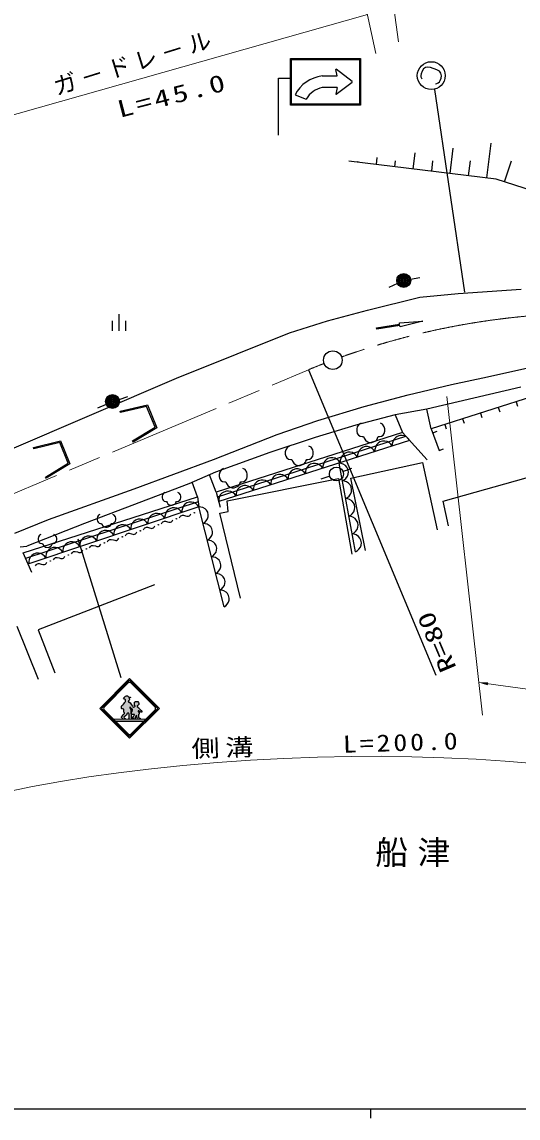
# Model space of a CAD drawing. Units: millimetres, scale not verified. Extents: x 40000 to 680000, y 20000 to 380000.
# Drawn here: x 130754 to 183791, y 204000 to 321329 of the extents above; entities that cross this region are included whole.
import ezdxf
from ezdxf.enums import TextEntityAlignment as Align

# ---------------------------------------------------------------- set-up
doc = ezdxf.new("R2010")
doc.units = ezdxf.units.MM
doc.header["$LTSCALE"] = 1000
doc.linetypes.add('CHAIN', pattern=[18.5, 12, -1.5, 3.5, -1.5])
for name, color, linetype, lineweight in [('M-BGD', 7, 'Continuous', 25), ('M-BGD-HTXT', 7, 'Continuous', 13), ('M-BMK', 2, 'CHAIN', 13), ('M-BMK-SRVR', 3, 'Continuous', 25), ('M-STR-STRC', 7, 'Continuous', 25), ('M-TTL-BAND', 7, 'Continuous', 25)]:
    doc.layers.add(name, color=color, linetype=linetype, lineweight=lineweight)
doc.layers.add('M-BMK-HTXT', color=7, linetype='Continuous')
doc.styles.add('ＭＳ ゴシック', font='')
doc.styles.get('ＭＳ ゴシック').set_extended_font_data('MS Gothic')

# ---------------------------------------------------------------- blocks, each defined once
blk = doc.blocks.new('BUHIN3')
at = {"color": 7, "linetype": 'Continuous', "lineweight": 25}
blk.add_circle((0, 0), 746, dxfattribs=at)
blk = doc.blocks.new('BUHIN12')
at = {"color": 7, "linetype": 'Continuous', "lineweight": 25}
for p, q in [((-738, -88), (-596, 982)), ((-118, -892), (118, 892)), ((690, -278), (831, 793))]:
    blk.add_line(p, q, dxfattribs=at)
blk = doc.blocks.new('BUHIN1')
at = {"color": 7, "linetype": 'Continuous', "lineweight": 25}
for radius in [746, 660, 574, 484, 398, 292, 202, 116, 22.5]:
    blk.add_circle((0, 0), radius, dxfattribs=at)
blk = doc.blocks.new('BUHIN23')
at = {"color": 7, "linetype": 'Continuous', "lineweight": 25}
blk.add_lwpolyline([(-959, -173), (-847, -381), (-698, -547), (-473, -724), (-242, -801), (-3, -832), (294, -779), (506, -666), (697, -513), (846, -268), (922, -61), (959, 173)], dxfattribs=at)
blk = doc.blocks.new('BUHIN24')
at = {"color": 7, "linetype": 'Continuous', "lineweight": 25}
blk.add_lwpolyline([(-50, 963), (-267, 879), (-449, 754), (-651, 555), (-756, 338), (-817, 108), (-801, -191), (-717, -413), (-591, -619), (-369, -796), (-176, -897), (50, -963)], dxfattribs=at)
blk = doc.blocks.new('BUHIN25')
at = {"color": 7, "linetype": 'Continuous', "lineweight": 25}
blk.add_lwpolyline([(-105, 913), (-307, 821), (-472, 691), (-653, 490), (-739, 276), (-783, 54), (-751, -229), (-658, -436), (-525, -625), (-304, -780), (-114, -864), (105, -913)], dxfattribs=at)
blk = doc.blocks.new('BUHIN26')
at = {"color": 7, "linetype": 'Continuous', "lineweight": 25}
blk.add_lwpolyline([(-941, -182), (-829, -385), (-680, -547), (-457, -718), (-228, -791), (7, -819), (299, -762), (507, -649), (692, -496), (835, -253), (908, -49), (941, 182)], dxfattribs=at)
blk = doc.blocks.new('BUHIN79')
at = {"color": 7, "linetype": 'Continuous', "lineweight": 25}
blk.add_line((0, 0), (-88, 492), dxfattribs=at)
blk = doc.blocks.new('BUHIN80')
at = {"color": 7, "linetype": 'Continuous', "lineweight": 25}
blk.add_line((0, 0), (-488, -111), dxfattribs=at)
blk = doc.blocks.new('BUHIN81')
at = {"color": 7, "linetype": 'Continuous', "lineweight": 25}
blk.add_lwpolyline([(997, 194), (900, 77), (829, 17), (734, -23), (631, -27), (556, -16), (349, 68), (196, 136), (87, 162), (10, 162), (-83, 134), (-168, 66), (-269, -52)], dxfattribs=at)
blk.add_circle((-648, -126), 30.5, dxfattribs=at)
blk = doc.blocks.new('BUHIN82')
at = {"color": 7, "linetype": 'Continuous', "lineweight": 25}
blk.add_lwpolyline([(906, -1043), (1152, -955), (1366, -711), (1449, -487), (1479, -257), (1459, -12), (1362, 175), (1207, 317), (976, 400), (865, 415), (792, 606), (700, 830), (493, 1039), (270, 1122), (47, 1151), (-146, 1124), (-392, 1036), (-520, 931), (-599, 791), (-719, 625), (-838, 641), (-1075, 619), (-1262, 523), (-1404, 368), (-1495, 138), (-1525, -93), (-1496, -331), (-1354, -623), (-1139, -772)], dxfattribs=at)
blk = doc.blocks.new('BUHIN83')
at = {"color": 7, "linetype": 'Continuous', "lineweight": 25}
blk.add_lwpolyline([(604, -695), (768, -636), (911, -474), (966, -325), (986, -171), (972, -8), (908, 117), (805, 211), (651, 267), (576, 277), (528, 404), (467, 553), (329, 693), (180, 748), (31, 768), (-97, 749), (-262, 690), (-346, 621), (-399, 527), (-479, 417), (-559, 427), (-717, 413), (-841, 349), (-936, 245), (-997, 92), (-1017, -62), (-998, -221), (-902, -415), (-759, -515)], dxfattribs=at)
blk = doc.blocks.new('filled_arrow')
at = {"color": 0, "linetype": 'Continuous', "lineweight": -2}
blk.add_solid([(7.5, 1.25), (0, 0), (7.5, -1.25)], dxfattribs=at)
blk = doc.blocks.new('BUHIN111')
at = {"color": 7, "linetype": 'Continuous', "lineweight": 25}
blk.add_lwpolyline([(-336, 911), (-491, 922), (-632, 876), (-770, 786), (-888, 653), (-1021, 392), (-1086, 165), (-1047, -124), (-925, -346), (-684, -536), (-29, -869), (279, -958), (497, -942), (736, -820), (912, -606), (1041, -352), (1119, -148), (1110, -17), (1071, 121), (998, 208)], dxfattribs=at)
blk.add_circle((0, 0), 1492, dxfattribs=at)

msp = doc.modelspace()

# ---------------------------------------------------------------- hatches: boundary and pattern name
at = {"layer": 'M-STR-STRC'}
for points in [[(141542, 246717), (141408, 246890), (141411, 246947), (141466, 247021), (141577, 247152), (141712, 247292), (141728, 247332), (141712, 247380), (141660, 247431), (141644, 247786), (141505, 247806), (141433, 247806), (141405, 247834), (141389, 247906), (141389, 248069), (141437, 248161), (141524, 248217), (141616, 248301), (141744, 248468), (141799, 248564), (141835, 248600), (141835, 248707), (141811, 248767), (141747, 248827), (141683, 248847), (141636, 248879), (141624, 248931), (141656, 248990), (141743, 249100), (141831, 249156), (141922, 249196), (142014, 249196), (142082, 249188), (142126, 249132), (142134, 249081), (142178, 249045), (142357, 249037), (142357, 249013), (142301, 248969), (142222, 248913), (142238, 248774), (142230, 248718), (142190, 248682), (142154, 248654), (142146, 248598), (142118, 248582), (142122, 248550), (142166, 248538), (142314, 248431), (142409, 248339), (142481, 248245), (142557, 248101), (142617, 248014), (142677, 247942), (142717, 247982), (142772, 248026), (142808, 248050), (142852, 248074), (142848, 248133), (142788, 248129), (142772, 248153), (142772, 248408), (142796, 248528), (142889, 248580), (143040, 248592), (143132, 248576), (143212, 248496), (143256, 248389), (143240, 248285), (143176, 248189), (143120, 248153), (143077, 248137), (143077, 248054), (143208, 247938), (143252, 247882), (143506, 247613), (143574, 247525), (143570, 247461), (143506, 247437), (143447, 247445), (143303, 247549), (143235, 247589), (143191, 247585), (143175, 247553), (143195, 247521), (143299, 247369), (143299, 247294), (143279, 247246), (143255, 247218), (143203, 247202), (143204, 247082), (143224, 246935), (143248, 246851), (143279, 246823), (143339, 246823), (143399, 246791), (143415, 246747), (143407, 246718), (143052, 246718), (143056, 246755), (143088, 246767), (143092, 246807), (143052, 246883), (143020, 247018), (143012, 247086), (142996, 247114), (142984, 247114), (142964, 247050), (142917, 247006), (142893, 246958), (142865, 246887), (142849, 246835), (142853, 246803), (142869, 246767), (142909, 246739), (142909, 246715), (142745, 246717), (142673, 246779), (142618, 246827), (142610, 246887), (142677, 246994), (142761, 247110), (142789, 247166), (142789, 247214), (142721, 247210), (142697, 247190), (142526, 247185), (142466, 247257), (142474, 247449), (142526, 247536), (142557, 247644), (142573, 247716), (142569, 247756), (142446, 247851), (142346, 247959), (142318, 247991), (142290, 247991), (142278, 247903), (142326, 247827), (142378, 247736), (142410, 247620), (142402, 247480), (142422, 247018), (142426, 246851), (142450, 246819), (142502, 246811), (142578, 246779), (142574, 246717), (142183, 246717), (142183, 246759), (142215, 246787), (142203, 247249), (142167, 247313), (142115, 247365), (142047, 247353), (142011, 247321), (141983, 247265), (141980, 247201), (141916, 247121), (141832, 247046), (141776, 247010), (141693, 246942), (141657, 246902), (141665, 246858), (141753, 246786), (141784, 246766), (141816, 246743), (141816, 246717)], [(140523, 246716), (144012, 246718), (143777, 246482), (140759, 246481)]]:
    msp.add_hatch(color=256, dxfattribs=at).paths.add_polyline_path(points)

# ---------------------------------------------------------------- linework, layer by layer
at = {"layer": 'M-BGD'}
for p, q in [((176525, 305106), (176857, 307833)), ((180463, 304627), (180916, 308344)), ((181448, 304507), (165694, 306426)), ((166678, 306306), (166694, 306430)), ((168648, 306066), (168738, 306810)), ((170617, 305826), (170692, 306446)), ((172586, 305586), (172798, 307321)), ((174556, 305346), (174691, 306462)), ((178494, 304867), (178690, 306477)), ((182360, 304208), (183098, 306460)), ((196037, 299726), (181448, 304507)), ((170891, 293327), (169990, 292892)), ((172303, 293791), (173286, 293975)), ((173298, 291860), (177374, 292270)), ((177374, 292270), (184120, 292732)), ((167685, 290476), (173298, 291860)), ((163420, 289323), (167685, 290476)), ((159371, 288041), (163420, 289323)), ((153758, 285811), (159371, 288041)), ((147291, 283196), (153758, 285811)), ((161396, 284106), (174991, 251395)), ((180510, 283323), (185474, 284430)), ((129159, 275411), (147291, 283196)), ((176689, 282537), (180510, 283323)), ((172046, 281430), (176689, 282537)), ((184084, 282224), (174026, 279891)), ((141139, 280932), (142088, 281249)), ((167331, 280180), (172046, 281430)), ((139744, 280387), (138833, 279975)), ((162403, 278681), (167331, 280180)), ((170664, 279264), (166447, 278153)), ((174026, 279891), (170664, 279264)), ((170664, 279264), (171434, 277371)), ((174505, 277789), (174026, 279891)), ((158046, 277181), (162403, 278681)), ((166447, 278153), (162086, 276843)), ((151224, 274502), (158046, 277181)), ((171434, 277371), (151507, 270998)), ((151649, 270480), (171782, 276988)), ((174075, 274467), (171434, 277371)), ((172200, 276529), (151786, 269980)), ((162086, 276843), (157243, 275247)), ((157243, 275247), (151459, 273139)), ((142760, 271359), (151224, 274502)), ((166406, 264626), (164650, 274107)), ((165075, 273202), (166011, 273554)), ((165904, 272488), (173587, 274159)), ((173587, 274159), (175129, 266964)), ((151459, 273139), (148593, 271893)), ((151507, 270998), (150792, 272849)), ((152689, 270069), (164584, 272457)), ((163662, 272701), (162713, 272385)), ((164584, 272457), (166012, 264355)), ((167471, 264754), (165904, 272488)), ((175799, 270050), (185788, 272838)), ((133581, 268073), (142760, 271359)), ((148593, 271893), (137453, 267648)), ((149525, 270480), (148962, 272054)), ((130898, 264492), (149525, 270480)), ((149596, 269968), (131149, 263908)), ((149525, 270480), (149672, 269425)), ((151507, 270998), (151944, 269405)), ((152788, 268911), (152689, 270069)), ((176367, 267397), (175799, 270050)), ((149672, 269425), (131487, 263339)), ((152357, 258725), (149672, 269425)), ((151901, 268739), (152788, 268911)), ((154117, 259651), (151901, 268739)), ((130010, 266609), (133581, 268073)), ((137453, 267648), (131283, 265226)), ((130557, 265141), (131283, 265226)), ((131806, 262382), (130898, 264492)), ((144907, 261094), (132484, 256254)), ((132524, 250930), (130225, 256617)), ((132484, 256254), (134258, 251656))]:
    msp.add_line(p, q, dxfattribs=at)
msp.add_lwpolyline([(193137, 280315), (191931, 283329), (174505, 277789), (175366, 275463)], dxfattribs=at)
at = {"layer": 'M-BGD-HTXT'}
for p, q in [((169881, 327670), (171009, 319181)), ((166727, 326678), (168585, 317940)), ((120598, 308778), (167702, 322136)), ((176164, 281239), (179978, 247118)), ((179586, 250625), (216680, 245510))]:
    msp.add_line(p, q, dxfattribs=at)
msp.add_lwpolyline([(127924, 238678), (131881, 239491), (134880, 240036), (137888, 240521), (141085, 240970), (144290, 241359), (147965, 241735), (151658, 242052), (155198, 242302), (158749, 242492), (162343, 242630), (165951, 242708), (169180, 242725), (172418, 242682), (175874, 242576), (179329, 242409), (182403, 242209), (185469, 241948)], dxfattribs=at)
at = {"layer": 'M-BMK'}
msp.add_line((72229, 246595), (161396, 284106), dxfattribs=at)
for start, end in [(68.15027, 109.72937), (111.16177, 112.44418)]:
    msp.add_arc((191938, 210166), 80000, start, end, dxfattribs=at)
at = {"layer": 'M-BMK-SRVR'}
msp.add_circle((163993, 285126), 995, dxfattribs=at)
at = {"layer": 'M-STR-STRC'}
for p, q in [((159456, 312421), (159456, 317421)), ((159456, 317421), (166956, 317421)), ((159556, 312521), (159556, 317321)), ((159556, 317321), (166856, 317321)), ((166856, 317321), (166856, 312521)), ((166956, 317421), (166956, 312421)), ((164456, 315546), (164319, 316231)), ((166054, 314955), (164358, 316256)), ((158169, 315297), (159456, 315297)), ((158169, 309220), (158169, 315297)), ((162856, 315546), (164456, 315546)), ((164358, 313586), (166054, 314876)), ((159956, 313521), (161156, 313071)), ((164456, 314296), (162856, 314296)), ((164456, 314296), (164319, 313611)), ((174849, 314104), (178065, 292398)), ((166956, 312421), (159456, 312421)), ((166856, 312521), (159556, 312521)), ((168658, 288588), (171128, 288975)), ((171152, 288826), (168682, 288440)), ((171105, 289123), (173610, 289287)), ((171128, 288975), (171105, 289123)), ((171175, 288678), (171152, 288826)), ((173610, 289287), (171175, 288678)), ((168682, 288440), (168658, 288588)), ((141258, 279664), (144175, 280356)), ((141258, 279664), (144175, 280356)), ((141293, 279518), (141258, 279664)), ((141293, 279518), (141258, 279664)), ((144084, 280181), (141293, 279518)), ((144084, 280181), (141293, 279518)), ((144979, 277961), (144084, 280181)), ((144979, 277961), (144084, 280181)), ((144175, 280356), (145166, 277899)), ((144175, 280356), (145166, 277899)), ((142562, 276487), (144979, 277961)), ((142562, 276487), (144979, 277961)), ((145166, 277899), (142640, 276359)), ((145166, 277899), (142640, 276359)), ((131975, 275788), (134891, 276479)), ((131975, 275788), (134891, 276479)), ((132009, 275642), (131975, 275788)), ((132009, 275642), (131975, 275788)), ((134801, 276304), (132009, 275642)), ((134801, 276304), (132009, 275642)), ((135696, 274084), (134801, 276304)), ((135696, 274084), (134801, 276304)), ((134891, 276479), (135882, 274022)), ((134891, 276479), (135882, 274022)), ((142562, 276487), (142640, 276359)), ((142640, 276359), (142562, 276487)), ((133279, 272611), (135696, 274084)), ((133279, 272611), (135696, 274084)), ((135882, 274022), (133357, 272482)), ((135882, 274022), (133357, 272482)), ((133279, 272611), (133357, 272482)), ((133357, 272482), (133279, 272611)), ((136742, 266018), (141334, 251151)), ((142266, 251043), (139085, 247836)), ((139265, 247836), (142266, 250862)), ((142126, 250581), (139542, 247975)), ((142266, 251043), (145445, 247836)), ((142266, 250862), (145265, 247836)), ((144989, 247975), (142405, 250581)), ((141624, 248931), (141656, 248990)), ((141636, 248879), (141624, 248931)), ((141684, 248847), (141636, 248879)), ((141656, 248990), (141743, 249100)), ((141747, 248827), (141684, 248847)), ((141743, 249100), (141831, 249156)), ((141811, 248767), (141747, 248827)), ((141835, 248708), (141811, 248767)), ((141831, 249156), (141923, 249196)), ((141923, 249196), (142014, 249196)), ((142014, 249196), (142082, 249188)), ((142082, 249188), (142126, 249132)), ((142126, 249132), (142134, 249081)), ((142134, 249081), (142178, 249045)), ((142178, 249045), (142357, 249037)), ((142301, 248969), (142222, 248913)), ((142222, 248913), (142238, 248774)), ((142238, 248774), (142230, 248718)), ((142357, 249013), (142301, 248969)), ((142357, 249037), (142357, 249013)), ((142269, 244649), (139085, 247836)), ((142269, 244830), (139265, 247836)), ((139542, 247698), (142130, 245109)), ((141389, 248069), (141437, 248161)), ((141389, 247906), (141389, 248069)), ((141405, 247834), (141389, 247906)), ((141433, 247806), (141405, 247834)), ((141505, 247806), (141433, 247806)), ((141437, 248161), (141524, 248217)), ((141644, 247786), (141505, 247806)), ((141524, 248217), (141616, 248301)), ((141616, 248301), (141744, 248468)), ((141660, 247431), (141644, 247786)), ((141744, 248468), (141799, 248564)), ((141799, 248564), (141835, 248600)), ((141835, 248600), (141835, 248708)), ((142146, 248598), (142118, 248582)), ((142118, 248582), (142122, 248550)), ((142122, 248550), (142166, 248538)), ((142154, 248654), (142146, 248598)), ((142190, 248682), (142154, 248654)), ((142166, 248538), (142314, 248431)), ((142230, 248718), (142190, 248682)), ((145445, 247836), (142269, 244649)), ((145265, 247836), (142269, 244830)), ((142290, 247991), (142278, 247903)), ((142278, 247903), (142326, 247827)), ((142318, 247991), (142290, 247991)), ((142314, 248431), (142409, 248339)), ((142346, 247959), (142318, 247991)), ((142326, 247827), (142378, 247736)), ((142446, 247851), (142346, 247959)), ((142378, 247736), (142410, 247620)), ((142410, 247620), (142402, 247480)), ((142408, 245109), (144988, 247698)), ((142409, 248339), (142481, 248245)), ((142569, 247756), (142446, 247851)), ((142481, 248245), (142557, 248101)), ((142526, 247536), (142557, 247644)), ((142557, 248101), (142617, 248014)), ((142557, 247644), (142573, 247716)), ((142573, 247716), (142569, 247756)), ((142617, 248014), (142677, 247942)), ((142677, 247942), (142717, 247982)), ((142717, 247982), (142772, 248026)), ((142772, 248408), (142796, 248528)), ((142772, 248153), (142772, 248408)), ((142788, 248129), (142772, 248153)), ((142772, 248026), (142808, 248050)), ((142848, 248133), (142788, 248129)), ((142796, 248528), (142889, 248580)), ((142808, 248050), (142852, 248074)), ((142852, 248074), (142848, 248133)), ((142889, 248580), (143040, 248592)), ((143040, 248592), (143132, 248576)), ((143120, 248153), (143077, 248137)), ((143077, 248137), (143077, 248054)), ((143077, 248054), (143208, 247938)), ((143176, 248189), (143120, 248153)), ((143132, 248576), (143212, 248496)), ((143191, 247585), (143175, 247553)), ((143240, 248285), (143176, 248189)), ((143235, 247589), (143191, 247585)), ((143208, 247938), (143252, 247882)), ((143212, 248496), (143256, 248389)), ((143303, 247549), (143235, 247589)), ((143256, 248389), (143240, 248285)), ((143252, 247882), (143506, 247613)), ((143506, 247613), (143574, 247525)), ((140523, 246716), (144012, 246718)), ((140759, 246481), (143777, 246482)), ((141408, 246890), (141411, 246947)), ((141542, 246717), (141408, 246890)), ((141411, 246947), (141466, 247021)), ((141466, 247021), (141577, 247152)), ((141577, 247152), (141712, 247292)), ((141693, 246942), (141657, 246902)), ((141657, 246902), (141665, 246858)), ((141712, 247380), (141660, 247431)), ((141665, 246858), (141753, 246786)), ((141776, 247010), (141693, 246942)), ((141728, 247332), (141712, 247380)), ((141712, 247292), (141728, 247332)), ((141753, 246786), (141784, 246766)), ((141832, 247046), (141776, 247010)), ((141784, 246766), (141816, 246743)), ((141816, 246743), (141816, 246717)), ((141916, 247121), (141832, 247046)), ((141980, 247201), (141916, 247121)), ((141984, 247265), (141980, 247201)), ((142011, 247321), (141984, 247265)), ((142047, 247353), (142011, 247321)), ((142115, 247365), (142047, 247353)), ((142167, 247313), (142115, 247365)), ((142203, 247249), (142167, 247313)), ((142183, 246759), (142215, 246787)), ((142183, 246717), (142183, 246759)), ((142215, 246787), (142203, 247249)), ((142402, 247480), (142422, 247018)), ((142422, 247018), (142426, 246851)), ((142426, 246851), (142450, 246819)), ((142450, 246819), (142502, 246811)), ((142466, 247257), (142474, 247449)), ((142526, 247186), (142466, 247257)), ((142474, 247449), (142526, 247536)), ((142502, 246811), (142554, 246799)), ((142697, 247190), (142526, 247186)), ((142554, 246799), (142578, 246779)), ((142578, 246779), (142574, 246717)), ((142610, 246887), (142677, 246994)), ((142618, 246827), (142610, 246887)), ((142673, 246779), (142618, 246827)), ((142745, 246717), (142673, 246779)), ((142677, 246994), (142761, 247110)), ((142721, 247210), (142697, 247190)), ((142789, 247214), (142721, 247210)), ((142761, 247110), (142789, 247166)), ((142789, 247166), (142789, 247214)), ((142865, 246887), (142849, 246835)), ((142849, 246835), (142853, 246803)), ((142853, 246803), (142869, 246767)), ((142893, 246958), (142865, 246887)), ((142869, 246767), (142909, 246739)), ((142917, 247006), (142893, 246958)), ((142909, 246739), (142909, 246715)), ((142964, 247050), (142917, 247006)), ((142984, 247114), (142964, 247050)), ((142996, 247114), (142984, 247114)), ((143012, 247086), (142996, 247114)), ((143020, 247018), (143012, 247086)), ((143052, 246883), (143020, 247018)), ((143092, 246807), (143052, 246883)), ((143052, 246718), (143056, 246755)), ((143056, 246755), (143088, 246767)), ((143088, 246767), (143092, 246807)), ((143175, 247553), (143195, 247521)), ((143195, 247521), (143299, 247369)), ((143255, 247218), (143204, 247202)), ((143204, 247202), (143204, 247082)), ((143204, 247082), (143224, 246935)), ((143224, 246935), (143248, 246851)), ((143248, 246851), (143279, 246823)), ((143279, 247246), (143255, 247218)), ((143299, 247294), (143279, 247246)), ((143279, 246823), (143339, 246823)), ((143299, 247369), (143299, 247294)), ((143447, 247445), (143303, 247549)), ((143339, 246823), (143399, 246791)), ((143399, 246791), (143415, 246747)), ((143415, 246747), (143407, 246718)), ((143506, 247437), (143447, 247445)), ((143570, 247461), (143506, 247437)), ((143574, 247525), (143570, 247461))]:
    msp.add_line(p, q, dxfattribs=at)
for centre, radius, start, end in [((164343, 316236), 25, 52.50938, 191.30994), ((163299, 311823), 3750, 96.78714, 153.06418), ((166023, 314916), 50, 307.26064, 52.50938), ((163333, 311842), 2500, 100.99979, 150.55237), ((164343, 313606), 25, 168.69006, 307.26064), ((142266, 250443), 197, 44.7438, 135.23859), ((139682, 247837), 197, 135.23859, 224.98511), ((144849, 247836), 197, 315.09637, 44.7438), ((142269, 245248), 197, 224.98511, 315.09637)]:
    msp.add_arc(centre, radius, start, end, dxfattribs=at)
at = {"layer": 'M-TTL-BAND'}
for p, q in [((40000, 205000), (579000, 205000)), ((168000, 205000), (168000, 204000))]:
    msp.add_line(p, q, dxfattribs=at)

# ---------------------------------------------------------------- block references
at = {"layer": 'M-BGD', "rotation": 187.54992}
for name, p in [('BUHIN1', (171566, 293653)), ('BUHIN12', (141109, 289148)), ('BUHIN1', (140428, 280695)), ('BUHIN79', (183583, 280675)), ('BUHIN79', (179769, 279462)), ('BUHIN79', (181676, 280069)), ('BUHIN82', (168055, 277466)), ('BUHIN79', (175956, 278250)), ('BUHIN79', (177863, 278856)), ('BUHIN23', (171272, 276232)), ('BUHIN80', (174671, 277340)), ('BUHIN82', (160398, 275014)), ('BUHIN23', (167560, 275041)), ('BUHIN23', (169416, 275636)), ('BUHIN23', (163849, 273850)), ('BUHIN23', (165704, 274445)), ('BUHIN80', (175366, 275463)), ('BUHIN82', (153342, 272612)), ('BUHIN23', (160137, 272659)), ('BUHIN23', (161993, 273255)), ('BUHIN3', (164374, 272937)), ('BUHIN24', (164826, 273159)), ('BUHIN23', (156425, 271469)), ('BUHIN23', (158281, 272064)), ('BUHIN24', (165177, 271263)), ('BUHIN83', (146736, 270360)), ('BUHIN23', (152714, 270278)), ('BUHIN23', (154570, 270873)), ('BUHIN26', (148763, 269120)), ('BUHIN24', (165528, 269367)), ('BUHIN83', (139779, 268008)), ('BUHIN26', (145126, 267903)), ('BUHIN26', (146944, 268512)), ('BUHIN81', (148562, 268586)), ('BUHIN25', (149896, 268533)), ('BUHIN26', (141489, 266686)), ('BUHIN26', (143307, 267295)), ('BUHIN81', (144712, 267294)), ('BUHIN81', (146637, 267940)), ('BUHIN25', (150343, 266750)), ('BUHIN24', (165879, 267470)), ('BUHIN83', (133474, 265856)), ('BUHIN26', (137852, 265469)), ('BUHIN26', (139670, 266077)), ('BUHIN81', (142787, 266648)), ('BUHIN24', (166231, 265574)), ('BUHIN26', (134215, 264252)), ('BUHIN26', (136033, 264860)), ('BUHIN81', (138937, 265355)), ('BUHIN81', (140862, 266001)), ('BUHIN25', (150791, 264967)), ('BUHIN26', (132397, 263643)), ('BUHIN81', (135087, 264063)), ('BUHIN81', (137012, 264709)), ('BUHIN25', (151238, 263183)), ('BUHIN81', (133161, 263416)), ('BUHIN25', (151686, 261400)), ('BUHIN25', (152133, 259617))]:
    msp.add_blockref(name, p, dxfattribs=at)
at = {"layer": 'M-BGD-HTXT', "xscale": 133, "yscale": 133, "rotation": 352.1}
msp.add_blockref('filled_arrow', (179586, 250625), dxfattribs=at)
at = {"layer": 'M-STR-STRC', "rotation": 187.54992}
msp.add_blockref('BUHIN111', (174514, 315578), dxfattribs=at)

# ---------------------------------------------------------------- texts
at = {"layer": 'M-BGD-HTXT', "style": 'ＭＳ ゴシック', "width": 1.35}
msp.add_text('R=80', height=1833, rotation=112.9, dxfattribs=at).set_placement((177742, 252415), align=Align.BOTTOM_LEFT)
at = {"layer": 'M-BGD-HTXT', "char_height": 1833, "attachment_point": 7, "style": 'ＭＳ ゴシック'}
for s, insert, rotation in [('\\T1.2;ガ－ドレ－ル', (134486, 313358), 17.2), ('\\T1.2;\\W1.35;L=45.0', (141229, 311029), 14.5), ('\\T1.2;\\W1.2;側溝\\~\\~\\~\u3000L=200.0', (148918, 242420), 1.7)]:
    msp.add_mtext(s, dxfattribs=dict(at, insert=insert, rotation=rotation))
at = {"layer": 'M-BMK-HTXT', "insert": (168533, 230862), "char_height": 2566, "attachment_point": 7, "style": 'ＭＳ ゴシック'}
msp.add_mtext('\\T1.29;船津', dxfattribs=at)

doc.saveas('drawing.dxf')
